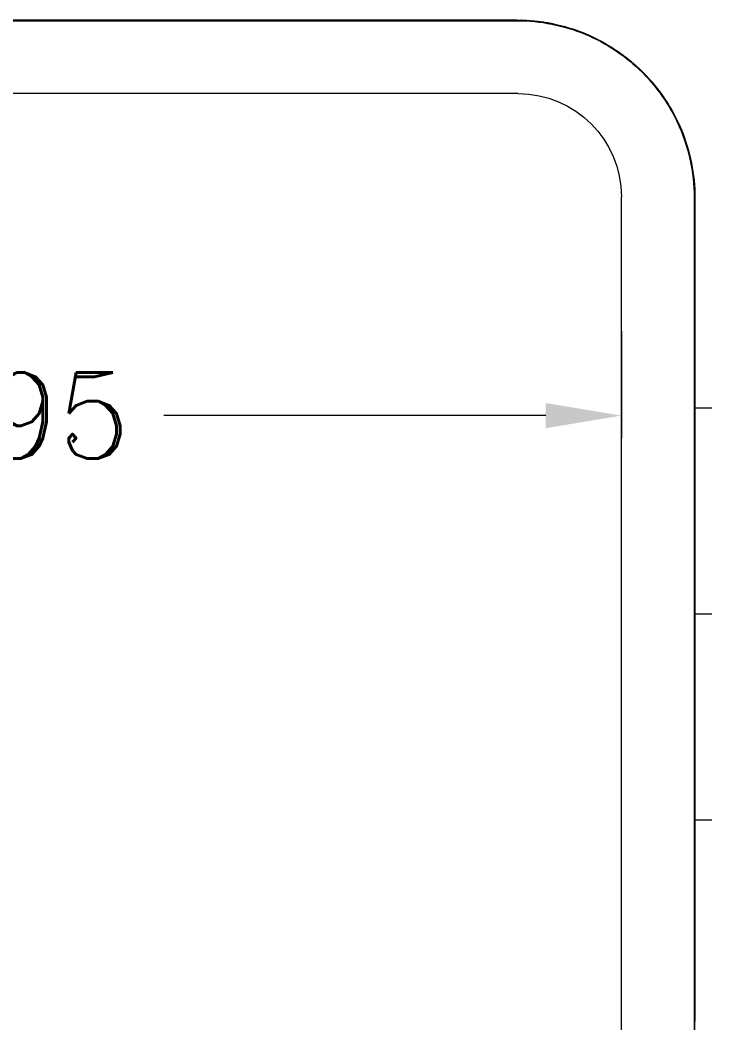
# Model space of a CAD drawing. Header units: millimetres. Extents: x -1138 to -733, y -1269 to -837.
# Drawn here: x -1051.67 to -1031.54, y -1122.86 to -1093.69 of the extents above; entities that cross this region are included whole.
import ezdxf

# ---------------------------------------------------------------- set-up
doc = ezdxf.new("R2010")
doc.units = ezdxf.units.MM
doc.layers.get('0').update_dxf_attribs({"linetype": 'CONTINUOUS'})
doc.layers.get('Defpoints').update_dxf_attribs({"linetype": 'CONTINUOUS'})
doc.layers.add('71', color=7, linetype='CONTINUOUS', true_color=0xffffff)
doc.styles.add('ROMANC', font='romanc.shx', dxfattribs={"bigfont": 'gbcbig.shx'})
doc.dimstyles.new('YanXiu', dxfattribs={"dimtxt": 2.5, "dimasz": 2.2, "dimexe": 0.66, "dimexo": 0.66, "dimgap": 0.66, "dimtad": 0, "dimdsep": 46, "dimtxsty": 'ROMANC', "dimcen": 0, "dimclrd": 256, "dimclre": 131, "dimclrt": 42, "dimazin": 2, "dimtfac": 1, "dimtofl": 0, "dimtmove": 0, "dimatfit": 3, "dimfxl": 0, "dimlwd": 5, "dimlwe": 5, "dimarcsym": 0})

# ---------------------------------------------------------------- blocks, each defined once
blk = doc.blocks.new('*D17')
at = {"color": 131, "lineweight": 5}
for p, q in [((477.957, -793.256), (477.957, -796.377)), ((515.904, -793.256), (515.904, -796.377))]:
    blk.add_line(p, q, dxfattribs=at)
at = {"lineweight": 5}
for p, q in [((480.157, -795.717), (491.27, -795.717)), ((513.704, -795.717), (502.59, -795.717))]:
    blk.add_line(p, q, dxfattribs=at)
for points in [[(480.157, -795.35), (480.157, -796.083), (477.957, -795.717)], [(513.704, -795.35), (513.704, -796.083), (515.904, -795.717)]]:
    blk.add_solid(points)
at = {"layer": 'Defpoints', "color": 0}
for p in [(477.957, -792.596), (515.904, -792.596), (515.904, -795.717)]:
    blk.add_point(p, dxfattribs=at)
at = {"color": 42, "insert": (496.93, -795.717), "char_height": 2.5, "attachment_point": 5, "style": 'ROMANC'}
blk.add_mtext('37.95', dxfattribs=at)

msp = doc.modelspace()

# ---------------------------------------------------------------- linework, layer by layer
at = {"layer": '71', "color": 7, "linetype": 'Continuous', "lineweight": 0}
for p, q in [((-1069.091, -1093.689), (-1037.201, -1093.689)), ((-1037.201, -1093.694), (-1069.091, -1093.694)), ((-1069.091, -1093.694), (-1037.201, -1093.694)), ((-1069.091, -1093.699), (-1037.201, -1093.699)), ((-1069.091, -1093.704), (-1037.201, -1093.704)), ((-1069.091, -1093.709), (-1037.201, -1093.709)), ((-1045.293, -1093.709), (-1045.293, -1093.694)), ((-1037.36, -1093.709), (-1037.36, -1093.694)), ((-1033.56, -1095.217), (-1033.55, -1095.206)), ((-1037.173, -1095.829), (-1069.12, -1095.829)), ((-1034.173, -1157.776), (-1034.173, -1098.829)), ((-1032.052, -1098.858), (-1032.052, -1157.748)), ((-1032.047, -1098.858), (-1032.047, -1157.748)), ((-1032.042, -1098.858), (-1032.042, -1123.139)), ((-1032.037, -1098.858), (-1032.037, -1122.808)), ((-1032.033, -1098.858), (-1032.033, -1122.774)), ((-1032.037, -1104.969), (-1031.537, -1104.969)), ((-1032.052, -1105.369), (-1032.037, -1105.369)), ((-1032.037, -1110.96), (-1031.537, -1110.96)), ((-1032.052, -1111.879), (-1032.037, -1111.879)), ((-1032.037, -1116.951), (-1031.537, -1116.951)), ((-1032.052, -1118.39), (-1032.037, -1118.39))]:
    msp.add_line(p, q, dxfattribs=at)
at = {"layer": '71', "color": 7, "linetype": 'Continuous', "lineweight": 0, "extrusion": (0, 0, -1)}
msp.add_arc((1037.173, -1098.829), 3, 90, 180, dxfattribs=at)
at = {"layer": '71', "color": 7, "linetype": 'Continuous', "lineweight": 0}
for points, knots in [([(-1037.201, -1093.689), (-1036.525, -1093.689), (-1035.848, -1093.824), (-1034.598, -1094.342), (-1034.025, -1094.725), (-1033.068, -1095.681), (-1032.685, -1096.255), (-1032.167, -1097.505), (-1032.033, -1098.181), (-1032.033, -1098.858)], [0, 0, 0, 0, 0.25, 0.25, 0.5, 0.5, 0.75, 0.75, 1, 1, 1, 1]), ([(-1032.045, -1098.858), (-1032.046, -1098.474), (-1032.128, -1097.727), (-1032.498, -1096.643), (-1033.094, -1095.672), (-1033.9, -1094.839), (-1034.887, -1094.198), (-1036.017, -1093.793), (-1036.798, -1093.702), (-1037.201, -1093.701)], [0, 0, 0, 0, 0.140027, 0.280033, 0.420043, 0.560043, 0.706691, 0.853334, 1, 1, 1, 1]), ([(-1037.201, -1093.709), (-1036.527, -1093.709), (-1035.853, -1093.843), (-1034.608, -1094.358), (-1034.037, -1094.74), (-1033.084, -1095.693), (-1032.702, -1096.264), (-1032.186, -1097.51), (-1032.052, -1098.184), (-1032.052, -1098.858)], [0, 0, 0, 0, 0.25, 0.25, 0.5, 0.5, 0.75, 0.75, 1, 1, 1, 1])]:
    msp.add_open_spline(points, degree=3, knots=knots, dxfattribs=at)
for points in [[(-1037.198, -1093.694), (-1037.198, -1093.701), (-1037.198, -1093.709)], [(-1037.196, -1093.694), (-1037.196, -1093.701), (-1037.196, -1093.709)], [(-1037.193, -1093.694), (-1037.193, -1093.701), (-1037.193, -1093.709)], [(-1037.19, -1093.694), (-1037.19, -1093.701), (-1037.19, -1093.709)], [(-1037.187, -1093.694), (-1037.187, -1093.701), (-1037.187, -1093.709)], [(-1037.184, -1093.694), (-1037.184, -1093.701), (-1037.184, -1093.709)], [(-1037.181, -1093.694), (-1037.181, -1093.701), (-1037.181, -1093.709)], [(-1037.178, -1093.694), (-1037.178, -1093.701), (-1037.178, -1093.709)], [(-1037.175, -1093.694), (-1037.175, -1093.701), (-1037.175, -1093.709)], [(-1037.172, -1093.694), (-1037.172, -1093.701), (-1037.172, -1093.709)], [(-1037.169, -1093.694), (-1037.169, -1093.701), (-1037.169, -1093.709)], [(-1037.166, -1093.694), (-1037.166, -1093.701), (-1037.166, -1093.709)], [(-1037.163, -1093.694), (-1037.163, -1093.701), (-1037.163, -1093.709)], [(-1037.16, -1093.694), (-1037.16, -1093.701), (-1037.161, -1093.709)], [(-1037.158, -1093.694), (-1037.158, -1093.701), (-1037.158, -1093.709)], [(-1037.155, -1093.694), (-1037.155, -1093.701), (-1037.155, -1093.709)], [(-1037.152, -1093.694), (-1037.152, -1093.701), (-1037.152, -1093.709)], [(-1037.149, -1093.694), (-1037.149, -1093.701), (-1037.149, -1093.709)], [(-1037.146, -1093.694), (-1037.146, -1093.701), (-1037.146, -1093.709)], [(-1037.143, -1093.694), (-1037.143, -1093.701), (-1037.143, -1093.709)], [(-1037.14, -1093.694), (-1037.14, -1093.701), (-1037.14, -1093.709)], [(-1037.137, -1093.694), (-1037.137, -1093.701), (-1037.137, -1093.709)], [(-1037.134, -1093.694), (-1037.134, -1093.701), (-1037.134, -1093.709)], [(-1037.131, -1093.694), (-1037.131, -1093.702), (-1037.131, -1093.709)], [(-1037.128, -1093.694), (-1037.128, -1093.702), (-1037.128, -1093.709)], [(-1037.125, -1093.694), (-1037.125, -1093.702), (-1037.126, -1093.709)], [(-1037.122, -1093.694), (-1037.123, -1093.702), (-1037.123, -1093.709)], [(-1037.12, -1093.694), (-1037.12, -1093.702), (-1037.12, -1093.709)], [(-1037.117, -1093.694), (-1037.117, -1093.702), (-1037.117, -1093.709)], [(-1037.114, -1093.694), (-1037.114, -1093.702), (-1037.114, -1093.709)], [(-1037.111, -1093.694), (-1037.111, -1093.702), (-1037.111, -1093.709)], [(-1037.108, -1093.694), (-1037.108, -1093.702), (-1037.108, -1093.709)], [(-1037.105, -1093.694), (-1037.105, -1093.702), (-1037.105, -1093.709)], [(-1037.102, -1093.695), (-1037.102, -1093.702), (-1037.102, -1093.709)], [(-1037.099, -1093.695), (-1037.099, -1093.702), (-1037.099, -1093.71)], [(-1037.096, -1093.695), (-1037.096, -1093.702), (-1037.096, -1093.71)], [(-1037.093, -1093.695), (-1037.093, -1093.702), (-1037.094, -1093.71)], [(-1037.09, -1093.695), (-1037.09, -1093.702), (-1037.091, -1093.71)], [(-1037.087, -1093.695), (-1037.088, -1093.702), (-1037.088, -1093.71)], [(-1037.084, -1093.695), (-1037.085, -1093.702), (-1037.085, -1093.71)], [(-1037.082, -1093.695), (-1037.082, -1093.702), (-1037.082, -1093.71)], [(-1037.079, -1093.695), (-1037.079, -1093.703), (-1037.079, -1093.71)], [(-1037.076, -1093.695), (-1037.076, -1093.703), (-1037.076, -1093.71)], [(-1037.073, -1093.695), (-1037.073, -1093.703), (-1037.073, -1093.71)], [(-1037.07, -1093.695), (-1037.07, -1093.703), (-1037.07, -1093.71)], [(-1037.067, -1093.695), (-1037.067, -1093.703), (-1037.067, -1093.71)], [(-1037.064, -1093.695), (-1037.064, -1093.703), (-1037.064, -1093.71)], [(-1037.061, -1093.695), (-1037.061, -1093.703), (-1037.061, -1093.71)], [(-1037.058, -1093.696), (-1037.058, -1093.703), (-1037.059, -1093.711)], [(-1037.055, -1093.696), (-1037.055, -1093.703), (-1037.056, -1093.711)], [(-1037.052, -1093.696), (-1037.052, -1093.703), (-1037.053, -1093.711)], [(-1037.049, -1093.696), (-1037.05, -1093.703), (-1037.05, -1093.711)], [(-1037.046, -1093.696), (-1037.047, -1093.703), (-1037.047, -1093.711)], [(-1037.044, -1093.696), (-1037.044, -1093.703), (-1037.044, -1093.711)], [(-1037.041, -1093.696), (-1037.041, -1093.704), (-1037.041, -1093.711)], [(-1037.038, -1093.696), (-1037.038, -1093.704), (-1037.038, -1093.711)], [(-1037.035, -1093.696), (-1037.035, -1093.704), (-1037.035, -1093.711)], [(-1037.032, -1093.696), (-1037.032, -1093.704), (-1037.032, -1093.711)], [(-1037.029, -1093.696), (-1037.029, -1093.704), (-1037.029, -1093.711)], [(-1037.026, -1093.697), (-1037.026, -1093.704), (-1037.026, -1093.712)], [(-1037.023, -1093.697), (-1037.023, -1093.704), (-1037.024, -1093.712)], [(-1037.02, -1093.697), (-1037.02, -1093.704), (-1037.021, -1093.712)], [(-1037.017, -1093.697), (-1037.017, -1093.704), (-1037.018, -1093.712)], [(-1037.014, -1093.697), (-1037.015, -1093.704), (-1037.015, -1093.712)], [(-1037.011, -1093.697), (-1037.012, -1093.705), (-1037.012, -1093.712)], [(-1037.008, -1093.697), (-1037.009, -1093.705), (-1037.009, -1093.712)], [(-1037.006, -1093.697), (-1037.006, -1093.705), (-1037.006, -1093.712)], [(-1037.003, -1093.697), (-1037.003, -1093.705), (-1037.003, -1093.712)], [(-1037, -1093.698), (-1037, -1093.705), (-1037, -1093.712)], [(-1036.997, -1093.698), (-1036.997, -1093.705), (-1036.997, -1093.713)], [(-1036.994, -1093.698), (-1036.994, -1093.705), (-1036.994, -1093.713)], [(-1036.991, -1093.698), (-1036.991, -1093.705), (-1036.992, -1093.713)], [(-1036.988, -1093.698), (-1036.988, -1093.705), (-1036.989, -1093.713)], [(-1036.985, -1093.698), (-1036.985, -1093.706), (-1036.986, -1093.713)], [(-1036.982, -1093.698), (-1036.982, -1093.706), (-1036.983, -1093.713)], [(-1036.979, -1093.698), (-1036.98, -1093.706), (-1036.98, -1093.713)], [(-1036.976, -1093.699), (-1036.977, -1093.706), (-1036.977, -1093.713)], [(-1036.973, -1093.699), (-1036.974, -1093.706), (-1036.974, -1093.714)], [(-1036.97, -1093.699), (-1036.971, -1093.706), (-1036.971, -1093.714)], [(-1036.968, -1093.699), (-1036.968, -1093.706), (-1036.968, -1093.714)], [(-1036.965, -1093.699), (-1036.965, -1093.707), (-1036.965, -1093.714)], [(-1036.962, -1093.699), (-1036.962, -1093.707), (-1036.962, -1093.714)], [(-1036.959, -1093.699), (-1036.959, -1093.707), (-1036.959, -1093.714)], [(-1036.956, -1093.699), (-1036.956, -1093.707), (-1036.957, -1093.714)], [(-1036.953, -1093.7), (-1036.953, -1093.707), (-1036.954, -1093.715)], [(-1036.95, -1093.7), (-1036.95, -1093.707), (-1036.951, -1093.715)], [(-1036.947, -1093.7), (-1036.947, -1093.707), (-1036.948, -1093.715)], [(-1036.944, -1093.7), (-1036.945, -1093.708), (-1036.945, -1093.715)], [(-1036.941, -1093.7), (-1036.942, -1093.708), (-1036.942, -1093.715)], [(-1036.938, -1093.7), (-1036.939, -1093.708), (-1036.939, -1093.715)], [(-1036.935, -1093.7), (-1036.936, -1093.708), (-1036.936, -1093.715)], [(-1036.933, -1093.701), (-1036.933, -1093.708), (-1036.933, -1093.716)], [(-1036.93, -1093.701), (-1036.93, -1093.708), (-1036.93, -1093.716)], [(-1036.927, -1093.701), (-1036.927, -1093.708), (-1036.927, -1093.716)], [(-1036.924, -1093.701), (-1036.924, -1093.709), (-1036.925, -1093.716)], [(-1036.921, -1093.701), (-1036.921, -1093.709), (-1036.922, -1093.716)], [(-1036.918, -1093.701), (-1036.918, -1093.709), (-1036.919, -1093.716)], [(-1036.915, -1093.702), (-1036.915, -1093.709), (-1036.916, -1093.717)], [(-1036.912, -1093.702), (-1036.912, -1093.709), (-1036.913, -1093.717)], [(-1036.909, -1093.702), (-1036.91, -1093.709), (-1036.91, -1093.717)], [(-1036.906, -1093.702), (-1036.907, -1093.71), (-1036.907, -1093.717)], [(-1036.903, -1093.702), (-1036.904, -1093.71), (-1036.904, -1093.717)], [(-1036.9, -1093.702), (-1036.901, -1093.71), (-1036.901, -1093.717)], [(-1036.897, -1093.703), (-1036.898, -1093.71), (-1036.898, -1093.718)], [(-1036.895, -1093.703), (-1036.895, -1093.71), (-1036.895, -1093.718)], [(-1036.892, -1093.703), (-1036.892, -1093.71), (-1036.893, -1093.718)], [(-1036.889, -1093.703), (-1036.889, -1093.711), (-1036.89, -1093.718)], [(-1036.886, -1093.703), (-1036.886, -1093.711), (-1036.887, -1093.718)], [(-1036.883, -1093.703), (-1036.883, -1093.711), (-1036.884, -1093.718)], [(-1036.88, -1093.704), (-1036.88, -1093.711), (-1036.881, -1093.719)], [(-1036.877, -1093.704), (-1036.878, -1093.711), (-1036.878, -1093.719)], [(-1036.874, -1093.704), (-1036.875, -1093.711), (-1036.875, -1093.719)], [(-1036.34, -1093.766), (-1036.341, -1093.774), (-1036.343, -1093.781)], [(-1036.337, -1093.767), (-1036.338, -1093.774), (-1036.34, -1093.781)], [(-1036.334, -1093.767), (-1036.336, -1093.775), (-1036.337, -1093.782)], [(-1036.331, -1093.768), (-1036.333, -1093.775), (-1036.334, -1093.782)], [(-1036.329, -1093.768), (-1036.33, -1093.776), (-1036.331, -1093.783)], [(-1036.326, -1093.769), (-1036.327, -1093.776), (-1036.328, -1093.783)], [(-1036.323, -1093.769), (-1036.324, -1093.777), (-1036.325, -1093.784)], [(-1036.32, -1093.77), (-1036.321, -1093.777), (-1036.322, -1093.784)], [(-1036.317, -1093.77), (-1036.318, -1093.778), (-1036.32, -1093.785)], [(-1036.314, -1093.771), (-1036.315, -1093.778), (-1036.317, -1093.785)], [(-1036.311, -1093.771), (-1036.313, -1093.779), (-1036.314, -1093.786)], [(-1036.308, -1093.772), (-1036.31, -1093.779), (-1036.311, -1093.786)], [(-1036.306, -1093.772), (-1036.307, -1093.78), (-1036.308, -1093.787)], [(-1036.303, -1093.773), (-1036.304, -1093.78), (-1036.305, -1093.787)], [(-1036.3, -1093.773), (-1036.301, -1093.781), (-1036.302, -1093.788)], [(-1036.297, -1093.774), (-1036.298, -1093.781), (-1036.299, -1093.788)], [(-1036.294, -1093.774), (-1036.295, -1093.782), (-1036.297, -1093.789)], [(-1036.291, -1093.775), (-1036.292, -1093.782), (-1036.294, -1093.789)], [(-1036.288, -1093.775), (-1036.29, -1093.783), (-1036.291, -1093.79)], [(-1036.285, -1093.776), (-1036.287, -1093.783), (-1036.288, -1093.79)], [(-1036.282, -1093.776), (-1036.284, -1093.784), (-1036.285, -1093.791)], [(-1036.28, -1093.777), (-1036.281, -1093.784), (-1036.282, -1093.792)], [(-1036.277, -1093.777), (-1036.278, -1093.785), (-1036.279, -1093.792)], [(-1036.274, -1093.778), (-1036.275, -1093.785), (-1036.277, -1093.793)], [(-1036.271, -1093.778), (-1036.272, -1093.786), (-1036.274, -1093.793)], [(-1036.268, -1093.779), (-1036.269, -1093.786), (-1036.271, -1093.794)], [(-1036.265, -1093.779), (-1036.267, -1093.787), (-1036.268, -1093.794)], [(-1036.262, -1093.78), (-1036.264, -1093.787), (-1036.265, -1093.795)], [(-1036.259, -1093.78), (-1036.261, -1093.788), (-1036.262, -1093.795)], [(-1036.257, -1093.781), (-1036.258, -1093.788), (-1036.259, -1093.796)], [(-1036.254, -1093.782), (-1036.255, -1093.789), (-1036.256, -1093.796)], [(-1036.251, -1093.782), (-1036.252, -1093.789), (-1036.254, -1093.797)], [(-1036.248, -1093.783), (-1036.249, -1093.79), (-1036.251, -1093.797)], [(-1036.245, -1093.783), (-1036.247, -1093.791), (-1036.248, -1093.798)], [(-1036.242, -1093.784), (-1036.244, -1093.791), (-1036.245, -1093.798)], [(-1036.239, -1093.784), (-1036.241, -1093.792), (-1036.242, -1093.799)], [(-1036.237, -1093.785), (-1036.238, -1093.792), (-1036.239, -1093.799)], [(-1036.234, -1093.785), (-1036.235, -1093.793), (-1036.236, -1093.8)], [(-1036.231, -1093.786), (-1036.232, -1093.793), (-1036.234, -1093.801)], [(-1036.228, -1093.786), (-1036.229, -1093.794), (-1036.231, -1093.801)], [(-1036.225, -1093.787), (-1036.226, -1093.794), (-1036.228, -1093.802)], [(-1036.222, -1093.788), (-1036.224, -1093.795), (-1036.225, -1093.802)], [(-1036.219, -1093.788), (-1036.221, -1093.795), (-1036.222, -1093.803)], [(-1036.216, -1093.789), (-1036.218, -1093.796), (-1036.219, -1093.803)], [(-1036.214, -1093.789), (-1036.215, -1093.797), (-1036.216, -1093.804)], [(-1036.211, -1093.79), (-1036.212, -1093.797), (-1036.214, -1093.804)], [(-1036.208, -1093.79), (-1036.209, -1093.798), (-1036.211, -1093.805)], [(-1036.205, -1093.791), (-1036.206, -1093.798), (-1036.208, -1093.806)], [(-1036.202, -1093.791), (-1036.204, -1093.799), (-1036.205, -1093.806)], [(-1036.199, -1093.792), (-1036.201, -1093.799), (-1036.202, -1093.807)], [(-1036.196, -1093.793), (-1036.198, -1093.8), (-1036.199, -1093.807)], [(-1036.193, -1093.793), (-1036.195, -1093.801), (-1036.196, -1093.808)], [(-1036.191, -1093.794), (-1036.192, -1093.801), (-1036.194, -1093.808)], [(-1036.188, -1093.794), (-1036.189, -1093.802), (-1036.191, -1093.809)], [(-1036.185, -1093.795), (-1036.186, -1093.802), (-1036.188, -1093.81)], [(-1036.182, -1093.795), (-1036.183, -1093.803), (-1036.185, -1093.81)], [(-1036.179, -1093.796), (-1036.181, -1093.803), (-1036.182, -1093.811)], [(-1036.176, -1093.797), (-1036.178, -1093.804), (-1036.179, -1093.811)], [(-1036.173, -1093.797), (-1036.175, -1093.805), (-1036.176, -1093.812)], [(-1036.171, -1093.798), (-1036.172, -1093.805), (-1036.174, -1093.812)], [(-1036.168, -1093.798), (-1036.169, -1093.806), (-1036.171, -1093.813)], [(-1036.165, -1093.799), (-1036.166, -1093.806), (-1036.168, -1093.814)], [(-1036.162, -1093.8), (-1036.163, -1093.807), (-1036.165, -1093.814)], [(-1036.159, -1093.8), (-1036.161, -1093.807), (-1036.162, -1093.815)], [(-1036.156, -1093.801), (-1036.158, -1093.808), (-1036.159, -1093.815)], [(-1036.153, -1093.801), (-1036.155, -1093.809), (-1036.156, -1093.816)], [(-1036.15, -1093.802), (-1036.152, -1093.809), (-1036.154, -1093.817)], [(-1036.148, -1093.803), (-1036.149, -1093.81), (-1036.151, -1093.817)], [(-1036.145, -1093.803), (-1036.146, -1093.81), (-1036.148, -1093.818)], [(-1036.142, -1093.804), (-1036.143, -1093.811), (-1036.145, -1093.818)], [(-1036.139, -1093.804), (-1036.141, -1093.812), (-1036.142, -1093.819)], [(-1036.136, -1093.805), (-1036.138, -1093.812), (-1036.139, -1093.82)], [(-1036.133, -1093.806), (-1036.135, -1093.813), (-1036.136, -1093.82)], [(-1036.13, -1093.806), (-1036.132, -1093.813), (-1036.134, -1093.821)], [(-1036.128, -1093.807), (-1036.129, -1093.814), (-1036.131, -1093.821)], [(-1036.125, -1093.807), (-1036.126, -1093.815), (-1036.128, -1093.822)], [(-1036.122, -1093.808), (-1036.123, -1093.815), (-1036.125, -1093.823)], [(-1036.119, -1093.809), (-1036.121, -1093.816), (-1036.122, -1093.823)], [(-1035.6, -1093.948), (-1035.602, -1093.955), (-1035.605, -1093.962)], [(-1035.597, -1093.949), (-1035.599, -1093.956), (-1035.602, -1093.963)], [(-1035.594, -1093.95), (-1035.597, -1093.957), (-1035.599, -1093.964)], [(-1035.592, -1093.951), (-1035.594, -1093.958), (-1035.596, -1093.965)], [(-1035.589, -1093.952), (-1035.591, -1093.959), (-1035.593, -1093.966)], [(-1035.586, -1093.953), (-1035.588, -1093.96), (-1035.591, -1093.967)], [(-1035.583, -1093.954), (-1035.586, -1093.961), (-1035.588, -1093.968)], [(-1035.58, -1093.955), (-1035.583, -1093.962), (-1035.585, -1093.969)], [(-1035.578, -1093.956), (-1035.58, -1093.963), (-1035.582, -1093.97)], [(-1035.575, -1093.956), (-1035.577, -1093.964), (-1035.58, -1093.971)], [(-1035.572, -1093.957), (-1035.574, -1093.964), (-1035.577, -1093.972)], [(-1035.569, -1093.958), (-1035.572, -1093.965), (-1035.574, -1093.972)], [(-1035.567, -1093.959), (-1035.569, -1093.966), (-1035.571, -1093.973)], [(-1035.564, -1093.96), (-1035.566, -1093.967), (-1035.569, -1093.974)], [(-1035.561, -1093.961), (-1035.563, -1093.968), (-1035.566, -1093.975)], [(-1035.558, -1093.962), (-1035.561, -1093.969), (-1035.563, -1093.976)], [(-1035.555, -1093.963), (-1035.558, -1093.97), (-1035.56, -1093.977)], [(-1035.553, -1093.964), (-1035.555, -1093.971), (-1035.558, -1093.978)], [(-1035.55, -1093.965), (-1035.552, -1093.972), (-1035.555, -1093.979)], [(-1035.547, -1093.966), (-1035.55, -1093.973), (-1035.552, -1093.98)], [(-1035.544, -1093.967), (-1035.547, -1093.974), (-1035.549, -1093.981)], [(-1035.542, -1093.968), (-1035.544, -1093.975), (-1035.546, -1093.982)], [(-1035.539, -1093.969), (-1035.541, -1093.976), (-1035.544, -1093.983)], [(-1035.536, -1093.969), (-1035.539, -1093.977), (-1035.541, -1093.984)], [(-1035.533, -1093.97), (-1035.536, -1093.977), (-1035.538, -1093.985)], [(-1035.531, -1093.971), (-1035.533, -1093.978), (-1035.535, -1093.986)], [(-1035.528, -1093.972), (-1035.53, -1093.979), (-1035.533, -1093.986)], [(-1035.525, -1093.973), (-1035.527, -1093.98), (-1035.53, -1093.987)], [(-1035.522, -1093.974), (-1035.525, -1093.981), (-1035.527, -1093.988)], [(-1035.52, -1093.975), (-1035.522, -1093.982), (-1035.524, -1093.989)], [(-1035.517, -1093.976), (-1035.519, -1093.983), (-1035.522, -1093.99)], [(-1035.514, -1093.977), (-1035.516, -1093.984), (-1035.519, -1093.991)], [(-1035.511, -1093.978), (-1035.514, -1093.985), (-1035.516, -1093.992)], [(-1035.508, -1093.979), (-1035.511, -1093.986), (-1035.513, -1093.993)], [(-1035.506, -1093.98), (-1035.508, -1093.987), (-1035.511, -1093.994)], [(-1035.503, -1093.981), (-1035.505, -1093.988), (-1035.508, -1093.995)], [(-1035.5, -1093.982), (-1035.503, -1093.989), (-1035.505, -1093.996)], [(-1035.497, -1093.983), (-1035.5, -1093.99), (-1035.502, -1093.997)], [(-1035.495, -1093.984), (-1035.497, -1093.991), (-1035.5, -1093.998)], [(-1035.492, -1093.985), (-1035.494, -1093.992), (-1035.497, -1093.999)], [(-1035.489, -1093.986), (-1035.492, -1093.993), (-1035.494, -1094)], [(-1035.486, -1093.987), (-1035.489, -1093.994), (-1035.491, -1094.001)], [(-1035.484, -1093.988), (-1035.486, -1093.995), (-1035.489, -1094.002)], [(-1035.481, -1093.989), (-1035.483, -1093.996), (-1035.486, -1094.003)], [(-1035.478, -1093.99), (-1035.481, -1093.997), (-1035.483, -1094.004)], [(-1035.475, -1093.991), (-1035.478, -1093.998), (-1035.48, -1094.005)], [(-1035.473, -1093.992), (-1035.475, -1093.999), (-1035.478, -1094.006)], [(-1035.47, -1093.993), (-1035.472, -1094), (-1035.475, -1094.007)], [(-1035.467, -1093.993), (-1035.47, -1094.001), (-1035.472, -1094.008)], [(-1035.464, -1093.994), (-1035.467, -1094.002), (-1035.469, -1094.009)], [(-1035.462, -1093.995), (-1035.464, -1094.002), (-1035.467, -1094.01)], [(-1035.459, -1093.996), (-1035.461, -1094.003), (-1035.464, -1094.011)], [(-1035.456, -1093.997), (-1035.459, -1094.004), (-1035.461, -1094.012)], [(-1035.453, -1093.998), (-1035.456, -1094.005), (-1035.458, -1094.012)], [(-1035.451, -1093.999), (-1035.453, -1094.006), (-1035.456, -1094.013)], [(-1035.448, -1094), (-1035.45, -1094.007), (-1035.453, -1094.014)], [(-1035.445, -1094.001), (-1035.448, -1094.008), (-1035.45, -1094.015)], [(-1035.442, -1094.002), (-1035.445, -1094.009), (-1035.447, -1094.016)], [(-1035.44, -1094.003), (-1035.442, -1094.01), (-1035.445, -1094.017)], [(-1035.437, -1094.004), (-1035.439, -1094.011), (-1035.442, -1094.018)], [(-1035.434, -1094.005), (-1035.437, -1094.012), (-1035.439, -1094.019)], [(-1035.431, -1094.006), (-1035.434, -1094.013), (-1035.436, -1094.02)], [(-1035.429, -1094.007), (-1035.431, -1094.014), (-1035.434, -1094.021)], [(-1035.426, -1094.008), (-1035.428, -1094.015), (-1035.431, -1094.022)], [(-1035.423, -1094.009), (-1035.426, -1094.016), (-1035.428, -1094.023)], [(-1035.42, -1094.01), (-1035.423, -1094.017), (-1035.426, -1094.024)], [(-1035.418, -1094.011), (-1035.42, -1094.018), (-1035.423, -1094.025)], [(-1035.415, -1094.012), (-1035.417, -1094.019), (-1035.42, -1094.026)], [(-1035.412, -1094.013), (-1035.415, -1094.02), (-1035.417, -1094.027)], [(-1035.409, -1094.014), (-1035.412, -1094.021), (-1035.415, -1094.028)], [(-1035.407, -1094.015), (-1035.409, -1094.022), (-1035.412, -1094.029)], [(-1035.404, -1094.016), (-1035.407, -1094.023), (-1035.409, -1094.03)], [(-1035.401, -1094.017), (-1035.404, -1094.024), (-1035.406, -1094.031)], [(-1035.398, -1094.018), (-1035.401, -1094.025), (-1035.404, -1094.033)], [(-1034.775, -1094.299), (-1034.779, -1094.306), (-1034.782, -1094.312)], [(-1034.773, -1094.3), (-1034.776, -1094.307), (-1034.78, -1094.314)], [(-1034.77, -1094.302), (-1034.774, -1094.308), (-1034.777, -1094.315)], [(-1034.767, -1094.303), (-1034.771, -1094.31), (-1034.775, -1094.316)], [(-1034.765, -1094.305), (-1034.768, -1094.311), (-1034.772, -1094.318)], [(-1034.762, -1094.306), (-1034.766, -1094.313), (-1034.769, -1094.319)], [(-1034.76, -1094.307), (-1034.763, -1094.314), (-1034.767, -1094.321)], [(-1034.757, -1094.309), (-1034.761, -1094.315), (-1034.764, -1094.322)], [(-1034.755, -1094.31), (-1034.758, -1094.317), (-1034.762, -1094.323)], [(-1034.752, -1094.311), (-1034.756, -1094.318), (-1034.759, -1094.325)], [(-1034.749, -1094.313), (-1034.753, -1094.319), (-1034.757, -1094.326)], [(-1034.747, -1094.314), (-1034.75, -1094.321), (-1034.754, -1094.327)], [(-1034.744, -1094.316), (-1034.748, -1094.322), (-1034.751, -1094.329)], [(-1034.742, -1094.317), (-1034.745, -1094.324), (-1034.749, -1094.33)], [(-1034.739, -1094.318), (-1034.743, -1094.325), (-1034.746, -1094.332)], [(-1034.737, -1094.32), (-1034.74, -1094.326), (-1034.744, -1094.333)], [(-1034.734, -1094.321), (-1034.738, -1094.328), (-1034.741, -1094.334)], [(-1034.731, -1094.323), (-1034.735, -1094.329), (-1034.739, -1094.336)], [(-1034.729, -1094.324), (-1034.732, -1094.331), (-1034.736, -1094.337)], [(-1034.726, -1094.325), (-1034.73, -1094.332), (-1034.733, -1094.339)], [(-1034.724, -1094.327), (-1034.727, -1094.333), (-1034.731, -1094.34)], [(-1034.721, -1094.328), (-1034.725, -1094.335), (-1034.728, -1094.341)], [(-1034.719, -1094.33), (-1034.722, -1094.336), (-1034.726, -1094.343)], [(-1034.716, -1094.331), (-1034.72, -1094.338), (-1034.723, -1094.344)], [(-1034.713, -1094.332), (-1034.717, -1094.339), (-1034.721, -1094.346)], [(-1034.711, -1094.334), (-1034.715, -1094.34), (-1034.718, -1094.347)], [(-1034.708, -1094.335), (-1034.712, -1094.342), (-1034.716, -1094.348)], [(-1034.706, -1094.337), (-1034.709, -1094.343), (-1034.713, -1094.35)], [(-1034.703, -1094.338), (-1034.707, -1094.345), (-1034.711, -1094.351)], [(-1034.701, -1094.34), (-1034.704, -1094.346), (-1034.708, -1094.353)], [(-1034.698, -1094.341), (-1034.702, -1094.347), (-1034.705, -1094.354)], [(-1034.696, -1094.342), (-1034.699, -1094.349), (-1034.703, -1094.355)], [(-1034.693, -1094.344), (-1034.697, -1094.35), (-1034.7, -1094.357)], [(-1034.69, -1094.345), (-1034.694, -1094.352), (-1034.698, -1094.358)], [(-1034.688, -1094.347), (-1034.692, -1094.353), (-1034.695, -1094.36)], [(-1034.685, -1094.348), (-1034.689, -1094.355), (-1034.693, -1094.361)], [(-1034.683, -1094.349), (-1034.686, -1094.356), (-1034.69, -1094.363)], [(-1034.68, -1094.351), (-1034.684, -1094.357), (-1034.688, -1094.364)], [(-1034.678, -1094.352), (-1034.681, -1094.359), (-1034.685, -1094.365)], [(-1034.675, -1094.354), (-1034.679, -1094.36), (-1034.682, -1094.367)], [(-1034.673, -1094.355), (-1034.676, -1094.362), (-1034.68, -1094.368)], [(-1034.67, -1094.357), (-1034.674, -1094.363), (-1034.677, -1094.37)], [(-1034.668, -1094.358), (-1034.671, -1094.365), (-1034.675, -1094.371)], [(-1034.665, -1094.36), (-1034.669, -1094.366), (-1034.672, -1094.373)], [(-1034.662, -1094.361), (-1034.666, -1094.367), (-1034.67, -1094.374)], [(-1034.66, -1094.362), (-1034.664, -1094.369), (-1034.667, -1094.375)], [(-1034.657, -1094.364), (-1034.661, -1094.37), (-1034.665, -1094.377)], [(-1034.655, -1094.365), (-1034.659, -1094.372), (-1034.662, -1094.378)], [(-1034.652, -1094.367), (-1034.656, -1094.373), (-1034.66, -1094.38)], [(-1034.65, -1094.368), (-1034.653, -1094.375), (-1034.657, -1094.381)], [(-1034.647, -1094.37), (-1034.651, -1094.376), (-1034.655, -1094.383)], [(-1034.645, -1094.371), (-1034.648, -1094.378), (-1034.652, -1094.384)], [(-1034.642, -1094.372), (-1034.646, -1094.379), (-1034.65, -1094.385)], [(-1034.64, -1094.374), (-1034.643, -1094.38), (-1034.647, -1094.387)], [(-1034.637, -1094.375), (-1034.641, -1094.382), (-1034.644, -1094.388)], [(-1034.634, -1094.377), (-1034.638, -1094.383), (-1034.642, -1094.39)], [(-1034.632, -1094.378), (-1034.636, -1094.385), (-1034.639, -1094.391)], [(-1034.629, -1094.38), (-1034.633, -1094.386), (-1034.637, -1094.393)], [(-1034.627, -1094.381), (-1034.631, -1094.388), (-1034.634, -1094.394)], [(-1034.624, -1094.383), (-1034.628, -1094.389), (-1034.632, -1094.396)], [(-1034.622, -1094.384), (-1034.626, -1094.391), (-1034.629, -1094.397)], [(-1034.619, -1094.386), (-1034.623, -1094.392), (-1034.627, -1094.399)], [(-1034.617, -1094.387), (-1034.621, -1094.394), (-1034.624, -1094.4)], [(-1034.614, -1094.389), (-1034.618, -1094.395), (-1034.622, -1094.401)], [(-1034.047, -1094.769), (-1034.051, -1094.775), (-1034.056, -1094.781)], [(-1034.044, -1094.771), (-1034.049, -1094.777), (-1034.053, -1094.783)], [(-1034.042, -1094.773), (-1034.047, -1094.779), (-1034.051, -1094.785)], [(-1034.04, -1094.775), (-1034.044, -1094.781), (-1034.049, -1094.787)], [(-1034.037, -1094.776), (-1034.042, -1094.782), (-1034.047, -1094.788)], [(-1034.035, -1094.778), (-1034.04, -1094.784), (-1034.044, -1094.79)], [(-1034.033, -1094.78), (-1034.037, -1094.786), (-1034.042, -1094.792)], [(-1034.03, -1094.782), (-1034.035, -1094.788), (-1034.04, -1094.794)], [(-1034.028, -1094.784), (-1034.033, -1094.79), (-1034.037, -1094.795)], [(-1034.026, -1094.785), (-1034.03, -1094.791), (-1034.035, -1094.797)], [(-1034.024, -1094.787), (-1034.028, -1094.793), (-1034.033, -1094.799)], [(-1034.021, -1094.789), (-1034.026, -1094.795), (-1034.03, -1094.801)], [(-1034.019, -1094.791), (-1034.024, -1094.797), (-1034.028, -1094.803)], [(-1034.017, -1094.793), (-1034.021, -1094.799), (-1034.026, -1094.804)], [(-1034.014, -1094.794), (-1034.019, -1094.8), (-1034.024, -1094.806)], [(-1034.012, -1094.796), (-1034.017, -1094.802), (-1034.021, -1094.808)], [(-1034.01, -1094.798), (-1034.014, -1094.804), (-1034.019, -1094.81)], [(-1034.007, -1094.8), (-1034.012, -1094.806), (-1034.017, -1094.812)], [(-1034.005, -1094.802), (-1034.01, -1094.808), (-1034.014, -1094.813)], [(-1034.003, -1094.803), (-1034.007, -1094.809), (-1034.012, -1094.815)], [(-1034.001, -1094.805), (-1034.005, -1094.811), (-1034.01, -1094.817)], [(-1033.998, -1094.807), (-1034.003, -1094.813), (-1034.008, -1094.819)], [(-1033.996, -1094.809), (-1034.001, -1094.815), (-1034.005, -1094.821)], [(-1033.994, -1094.811), (-1033.998, -1094.817), (-1034.003, -1094.822)], [(-1033.991, -1094.813), (-1033.996, -1094.818), (-1034.001, -1094.824)], [(-1033.989, -1094.814), (-1033.994, -1094.82), (-1033.998, -1094.826)], [(-1033.987, -1094.816), (-1033.991, -1094.822), (-1033.996, -1094.828)], [(-1033.985, -1094.818), (-1033.989, -1094.824), (-1033.994, -1094.83)], [(-1033.982, -1094.82), (-1033.987, -1094.826), (-1033.992, -1094.832)], [(-1033.98, -1094.822), (-1033.985, -1094.827), (-1033.989, -1094.833)], [(-1033.978, -1094.823), (-1033.982, -1094.829), (-1033.987, -1094.835)], [(-1033.975, -1094.825), (-1033.98, -1094.831), (-1033.985, -1094.837)], [(-1033.973, -1094.827), (-1033.978, -1094.833), (-1033.982, -1094.839)], [(-1033.971, -1094.829), (-1033.975, -1094.835), (-1033.98, -1094.841)], [(-1033.969, -1094.831), (-1033.973, -1094.837), (-1033.978, -1094.842)], [(-1033.966, -1094.833), (-1033.971, -1094.838), (-1033.976, -1094.844)], [(-1033.964, -1094.834), (-1033.969, -1094.84), (-1033.973, -1094.846)], [(-1033.962, -1094.836), (-1033.966, -1094.842), (-1033.971, -1094.848)], [(-1033.959, -1094.838), (-1033.964, -1094.844), (-1033.969, -1094.85)], [(-1033.957, -1094.84), (-1033.962, -1094.846), (-1033.967, -1094.852)], [(-1033.955, -1094.842), (-1033.96, -1094.848), (-1033.964, -1094.853)], [(-1033.953, -1094.844), (-1033.957, -1094.849), (-1033.962, -1094.855)], [(-1033.95, -1094.845), (-1033.955, -1094.851), (-1033.96, -1094.857)], [(-1033.948, -1094.847), (-1033.953, -1094.853), (-1033.957, -1094.859)], [(-1033.946, -1094.849), (-1033.95, -1094.855), (-1033.955, -1094.861)], [(-1033.944, -1094.851), (-1033.948, -1094.857), (-1033.953, -1094.863)], [(-1033.941, -1094.853), (-1033.946, -1094.859), (-1033.951, -1094.864)], [(-1033.939, -1094.855), (-1033.944, -1094.86), (-1033.948, -1094.866)], [(-1033.937, -1094.856), (-1033.941, -1094.862), (-1033.946, -1094.868)], [(-1033.934, -1094.858), (-1033.939, -1094.864), (-1033.944, -1094.87)], [(-1033.932, -1094.86), (-1033.937, -1094.866), (-1033.942, -1094.872)], [(-1033.93, -1094.862), (-1033.935, -1094.868), (-1033.939, -1094.874)], [(-1033.928, -1094.864), (-1033.932, -1094.87), (-1033.937, -1094.875)], [(-1033.925, -1094.866), (-1033.93, -1094.872), (-1033.935, -1094.877)], [(-1033.923, -1094.868), (-1033.928, -1094.873), (-1033.933, -1094.879)], [(-1033.921, -1094.869), (-1033.926, -1094.875), (-1033.93, -1094.881)], [(-1033.919, -1094.871), (-1033.923, -1094.877), (-1033.928, -1094.883)], [(-1033.916, -1094.873), (-1033.921, -1094.879), (-1033.926, -1094.885)], [(-1033.914, -1094.875), (-1033.919, -1094.881), (-1033.924, -1094.887)], [(-1033.912, -1094.877), (-1033.917, -1094.883), (-1033.921, -1094.888)], [(-1033.91, -1094.879), (-1033.914, -1094.885), (-1033.919, -1094.89)], [(-1033.907, -1094.881), (-1033.912, -1094.886), (-1033.917, -1094.892)], [(-1033.905, -1094.882), (-1033.91, -1094.888), (-1033.915, -1094.894)], [(-1033.903, -1094.884), (-1033.908, -1094.89), (-1033.912, -1094.896)], [(-1033.901, -1094.886), (-1033.905, -1094.892), (-1033.91, -1094.898)], [(-1033.898, -1094.888), (-1033.903, -1094.894), (-1033.908, -1094.9)], [(-1033.399, -1095.363), (-1033.405, -1095.368), (-1033.41, -1095.373)], [(-1033.397, -1095.365), (-1033.403, -1095.37), (-1033.408, -1095.376)], [(-1033.395, -1095.368), (-1033.401, -1095.373), (-1033.406, -1095.378)], [(-1033.393, -1095.37), (-1033.399, -1095.375), (-1033.404, -1095.38)], [(-1033.391, -1095.372), (-1033.397, -1095.377), (-1033.402, -1095.382)], [(-1033.389, -1095.374), (-1033.395, -1095.379), (-1033.4, -1095.384)], [(-1033.387, -1095.376), (-1033.393, -1095.381), (-1033.398, -1095.386)], [(-1033.385, -1095.378), (-1033.391, -1095.383), (-1033.396, -1095.388)], [(-1033.383, -1095.38), (-1033.389, -1095.386), (-1033.394, -1095.391)], [(-1033.381, -1095.383), (-1033.387, -1095.388), (-1033.392, -1095.393)], [(-1033.379, -1095.385), (-1033.385, -1095.39), (-1033.39, -1095.395)], [(-1033.377, -1095.387), (-1033.383, -1095.392), (-1033.388, -1095.397)], [(-1033.375, -1095.389), (-1033.381, -1095.394), (-1033.386, -1095.399)], [(-1033.373, -1095.391), (-1033.379, -1095.396), (-1033.384, -1095.401)], [(-1033.371, -1095.393), (-1033.377, -1095.399), (-1033.383, -1095.404)], [(-1033.369, -1095.396), (-1033.375, -1095.401), (-1033.381, -1095.406)], [(-1033.368, -1095.398), (-1033.373, -1095.403), (-1033.379, -1095.408)], [(-1033.366, -1095.4), (-1033.371, -1095.405), (-1033.377, -1095.41)], [(-1033.364, -1095.402), (-1033.369, -1095.407), (-1033.375, -1095.412)], [(-1033.362, -1095.404), (-1033.367, -1095.409), (-1033.373, -1095.414)], [(-1033.36, -1095.407), (-1033.365, -1095.412), (-1033.371, -1095.417)], [(-1033.358, -1095.409), (-1033.363, -1095.414), (-1033.369, -1095.419)], [(-1033.356, -1095.411), (-1033.361, -1095.416), (-1033.367, -1095.421)], [(-1033.354, -1095.413), (-1033.359, -1095.418), (-1033.365, -1095.423)], [(-1033.352, -1095.415), (-1033.357, -1095.42), (-1033.363, -1095.425)], [(-1033.35, -1095.417), (-1033.356, -1095.422), (-1033.361, -1095.427)], [(-1033.348, -1095.42), (-1033.354, -1095.425), (-1033.359, -1095.43)], [(-1033.346, -1095.422), (-1033.352, -1095.427), (-1033.357, -1095.432)], [(-1033.344, -1095.424), (-1033.35, -1095.429), (-1033.355, -1095.434)], [(-1033.342, -1095.426), (-1033.348, -1095.431), (-1033.353, -1095.436)], [(-1033.34, -1095.428), (-1033.346, -1095.433), (-1033.351, -1095.438)], [(-1033.338, -1095.431), (-1033.344, -1095.435), (-1033.349, -1095.44)], [(-1033.336, -1095.433), (-1033.342, -1095.438), (-1033.348, -1095.443)], [(-1033.334, -1095.435), (-1033.34, -1095.44), (-1033.346, -1095.445)], [(-1033.332, -1095.437), (-1033.338, -1095.442), (-1033.344, -1095.447)], [(-1033.331, -1095.439), (-1033.336, -1095.444), (-1033.342, -1095.449)], [(-1033.329, -1095.441), (-1033.334, -1095.446), (-1033.34, -1095.451)], [(-1033.327, -1095.444), (-1033.332, -1095.449), (-1033.338, -1095.454)], [(-1033.325, -1095.446), (-1033.33, -1095.451), (-1033.336, -1095.456)], [(-1033.323, -1095.448), (-1033.328, -1095.453), (-1033.334, -1095.458)], [(-1033.321, -1095.45), (-1033.327, -1095.455), (-1033.332, -1095.46)], [(-1033.319, -1095.452), (-1033.325, -1095.457), (-1033.33, -1095.462)], [(-1033.317, -1095.455), (-1033.323, -1095.46), (-1033.328, -1095.465)], [(-1033.315, -1095.457), (-1033.321, -1095.462), (-1033.326, -1095.467)], [(-1033.313, -1095.459), (-1033.319, -1095.464), (-1033.324, -1095.469)], [(-1033.311, -1095.461), (-1033.317, -1095.466), (-1033.323, -1095.471)], [(-1033.309, -1095.463), (-1033.315, -1095.468), (-1033.321, -1095.473)], [(-1033.307, -1095.466), (-1033.313, -1095.471), (-1033.319, -1095.475)], [(-1033.306, -1095.468), (-1033.311, -1095.473), (-1033.317, -1095.478)], [(-1033.304, -1095.47), (-1033.309, -1095.475), (-1033.315, -1095.48)], [(-1033.302, -1095.472), (-1033.307, -1095.477), (-1033.313, -1095.482)], [(-1033.3, -1095.474), (-1033.305, -1095.479), (-1033.311, -1095.484)], [(-1033.298, -1095.477), (-1033.304, -1095.482), (-1033.309, -1095.486)], [(-1033.296, -1095.479), (-1033.302, -1095.484), (-1033.307, -1095.489)], [(-1033.294, -1095.481), (-1033.3, -1095.486), (-1033.305, -1095.491)], [(-1033.292, -1095.483), (-1033.298, -1095.488), (-1033.303, -1095.493)], [(-1033.29, -1095.486), (-1033.296, -1095.49), (-1033.302, -1095.495)], [(-1033.288, -1095.488), (-1033.294, -1095.493), (-1033.3, -1095.498)], [(-1033.286, -1095.49), (-1033.292, -1095.495), (-1033.298, -1095.5)], [(-1033.285, -1095.492), (-1033.29, -1095.497), (-1033.296, -1095.502)], [(-1033.283, -1095.494), (-1033.288, -1095.499), (-1033.294, -1095.504)], [(-1032.871, -1096.044), (-1032.878, -1096.048), (-1032.884, -1096.052)], [(-1032.87, -1096.046), (-1032.876, -1096.05), (-1032.882, -1096.055)], [(-1032.868, -1096.049), (-1032.874, -1096.053), (-1032.881, -1096.057)], [(-1032.867, -1096.051), (-1032.873, -1096.055), (-1032.879, -1096.059)], [(-1032.865, -1096.054), (-1032.871, -1096.058), (-1032.878, -1096.062)], [(-1032.863, -1096.056), (-1032.87, -1096.06), (-1032.876, -1096.064)], [(-1032.862, -1096.059), (-1032.868, -1096.063), (-1032.874, -1096.067)], [(-1032.86, -1096.061), (-1032.866, -1096.065), (-1032.873, -1096.069)], [(-1032.859, -1096.064), (-1032.865, -1096.068), (-1032.871, -1096.072)], [(-1032.857, -1096.066), (-1032.863, -1096.07), (-1032.87, -1096.074)], [(-1032.855, -1096.069), (-1032.862, -1096.073), (-1032.868, -1096.077)], [(-1032.854, -1096.071), (-1032.86, -1096.075), (-1032.866, -1096.079)], [(-1032.852, -1096.073), (-1032.859, -1096.077), (-1032.865, -1096.082)], [(-1032.851, -1096.076), (-1032.857, -1096.08), (-1032.863, -1096.084)], [(-1032.849, -1096.078), (-1032.855, -1096.082), (-1032.862, -1096.086)], [(-1032.848, -1096.081), (-1032.854, -1096.085), (-1032.86, -1096.089)], [(-1032.846, -1096.083), (-1032.852, -1096.087), (-1032.859, -1096.091)], [(-1032.844, -1096.086), (-1032.851, -1096.09), (-1032.857, -1096.094)], [(-1032.843, -1096.088), (-1032.849, -1096.092), (-1032.856, -1096.096)], [(-1032.841, -1096.091), (-1032.848, -1096.095), (-1032.854, -1096.099)], [(-1032.84, -1096.093), (-1032.846, -1096.097), (-1032.852, -1096.101)], [(-1032.838, -1096.096), (-1032.845, -1096.1), (-1032.851, -1096.104)], [(-1032.837, -1096.098), (-1032.843, -1096.102), (-1032.849, -1096.106)], [(-1032.835, -1096.101), (-1032.841, -1096.105), (-1032.848, -1096.109)], [(-1032.833, -1096.103), (-1032.84, -1096.107), (-1032.846, -1096.111)], [(-1032.832, -1096.106), (-1032.838, -1096.11), (-1032.845, -1096.113)], [(-1032.83, -1096.108), (-1032.837, -1096.112), (-1032.843, -1096.116)], [(-1032.829, -1096.11), (-1032.835, -1096.114), (-1032.841, -1096.118)], [(-1032.827, -1096.113), (-1032.834, -1096.117), (-1032.84, -1096.121)], [(-1032.826, -1096.115), (-1032.832, -1096.119), (-1032.838, -1096.123)], [(-1032.824, -1096.118), (-1032.831, -1096.122), (-1032.837, -1096.126)], [(-1032.823, -1096.12), (-1032.829, -1096.124), (-1032.835, -1096.128)], [(-1032.821, -1096.123), (-1032.827, -1096.127), (-1032.834, -1096.131)], [(-1032.82, -1096.125), (-1032.826, -1096.129), (-1032.832, -1096.133)], [(-1032.818, -1096.128), (-1032.824, -1096.132), (-1032.831, -1096.136)], [(-1032.816, -1096.13), (-1032.823, -1096.134), (-1032.829, -1096.138)], [(-1032.815, -1096.133), (-1032.821, -1096.137), (-1032.828, -1096.141)], [(-1032.813, -1096.135), (-1032.82, -1096.139), (-1032.826, -1096.143)], [(-1032.812, -1096.138), (-1032.818, -1096.142), (-1032.825, -1096.146)], [(-1032.81, -1096.14), (-1032.817, -1096.144), (-1032.823, -1096.148)], [(-1032.809, -1096.143), (-1032.815, -1096.147), (-1032.821, -1096.151)], [(-1032.807, -1096.145), (-1032.814, -1096.149), (-1032.82, -1096.153)], [(-1032.806, -1096.148), (-1032.812, -1096.152), (-1032.818, -1096.156)], [(-1032.804, -1096.15), (-1032.81, -1096.154), (-1032.817, -1096.158)], [(-1032.803, -1096.153), (-1032.809, -1096.157), (-1032.815, -1096.16)], [(-1032.801, -1096.155), (-1032.807, -1096.159), (-1032.814, -1096.163)], [(-1032.8, -1096.158), (-1032.806, -1096.162), (-1032.812, -1096.165)], [(-1032.798, -1096.16), (-1032.804, -1096.164), (-1032.811, -1096.168)], [(-1032.796, -1096.163), (-1032.803, -1096.167), (-1032.809, -1096.17)], [(-1032.795, -1096.165), (-1032.801, -1096.169), (-1032.808, -1096.173)], [(-1032.793, -1096.168), (-1032.8, -1096.172), (-1032.806, -1096.175)], [(-1032.792, -1096.17), (-1032.798, -1096.174), (-1032.805, -1096.178)], [(-1032.79, -1096.173), (-1032.797, -1096.176), (-1032.803, -1096.18)], [(-1032.789, -1096.175), (-1032.795, -1096.179), (-1032.802, -1096.183)], [(-1032.787, -1096.178), (-1032.794, -1096.181), (-1032.8, -1096.185)], [(-1032.786, -1096.18), (-1032.792, -1096.184), (-1032.799, -1096.188)], [(-1032.784, -1096.183), (-1032.791, -1096.186), (-1032.797, -1096.19)], [(-1032.783, -1096.185), (-1032.789, -1096.189), (-1032.796, -1096.193)], [(-1032.781, -1096.188), (-1032.788, -1096.191), (-1032.794, -1096.195)], [(-1032.78, -1096.19), (-1032.786, -1096.194), (-1032.793, -1096.198)], [(-1032.778, -1096.193), (-1032.785, -1096.196), (-1032.791, -1096.2)], [(-1032.777, -1096.195), (-1032.783, -1096.199), (-1032.79, -1096.203)], [(-1032.775, -1096.198), (-1032.782, -1096.201), (-1032.788, -1096.205)], [(-1032.774, -1096.2), (-1032.78, -1096.204), (-1032.787, -1096.208)], [(-1032.772, -1096.203), (-1032.779, -1096.206), (-1032.785, -1096.21)], [(-1032.771, -1096.205), (-1032.777, -1096.209), (-1032.784, -1096.213)], [(-1032.769, -1096.208), (-1032.776, -1096.211), (-1032.782, -1096.215)], [(-1032.457, -1096.819), (-1032.464, -1096.822), (-1032.47, -1096.825)], [(-1032.456, -1096.821), (-1032.462, -1096.824), (-1032.469, -1096.827)], [(-1032.454, -1096.824), (-1032.461, -1096.827), (-1032.468, -1096.83)], [(-1032.453, -1096.827), (-1032.46, -1096.83), (-1032.467, -1096.833)], [(-1032.452, -1096.83), (-1032.459, -1096.832), (-1032.466, -1096.835)], [(-1032.451, -1096.832), (-1032.458, -1096.835), (-1032.465, -1096.838)], [(-1032.45, -1096.835), (-1032.457, -1096.838), (-1032.464, -1096.841)], [(-1032.449, -1096.838), (-1032.456, -1096.841), (-1032.462, -1096.843)], [(-1032.447, -1096.84), (-1032.454, -1096.843), (-1032.461, -1096.846)], [(-1032.446, -1096.843), (-1032.453, -1096.846), (-1032.46, -1096.849)], [(-1032.445, -1096.846), (-1032.452, -1096.849), (-1032.459, -1096.851)], [(-1032.444, -1096.848), (-1032.451, -1096.851), (-1032.458, -1096.854)], [(-1032.443, -1096.851), (-1032.45, -1096.854), (-1032.457, -1096.857)], [(-1032.442, -1096.854), (-1032.449, -1096.857), (-1032.456, -1096.86)], [(-1032.441, -1096.856), (-1032.448, -1096.859), (-1032.454, -1096.862)], [(-1032.44, -1096.859), (-1032.446, -1096.862), (-1032.453, -1096.865)], [(-1032.438, -1096.862), (-1032.445, -1096.865), (-1032.452, -1096.868)], [(-1032.437, -1096.865), (-1032.444, -1096.867), (-1032.451, -1096.87)], [(-1032.436, -1096.867), (-1032.443, -1096.87), (-1032.45, -1096.873)], [(-1032.435, -1096.87), (-1032.442, -1096.873), (-1032.449, -1096.876)], [(-1032.434, -1096.873), (-1032.441, -1096.875), (-1032.448, -1096.878)], [(-1032.433, -1096.875), (-1032.44, -1096.878), (-1032.447, -1096.881)], [(-1032.432, -1096.878), (-1032.439, -1096.881), (-1032.445, -1096.884)], [(-1032.431, -1096.881), (-1032.437, -1096.884), (-1032.444, -1096.886)], [(-1032.429, -1096.883), (-1032.436, -1096.886), (-1032.443, -1096.889)], [(-1032.428, -1096.886), (-1032.435, -1096.889), (-1032.442, -1096.892)], [(-1032.427, -1096.889), (-1032.434, -1096.892), (-1032.441, -1096.895)], [(-1032.426, -1096.892), (-1032.433, -1096.894), (-1032.44, -1096.897)], [(-1032.425, -1096.894), (-1032.432, -1096.897), (-1032.439, -1096.9)], [(-1032.424, -1096.897), (-1032.431, -1096.9), (-1032.438, -1096.903)], [(-1032.423, -1096.9), (-1032.43, -1096.902), (-1032.437, -1096.905)], [(-1032.422, -1096.902), (-1032.429, -1096.905), (-1032.435, -1096.908)], [(-1032.421, -1096.905), (-1032.427, -1096.908), (-1032.434, -1096.911)], [(-1032.419, -1096.908), (-1032.426, -1096.911), (-1032.433, -1096.913)], [(-1032.418, -1096.91), (-1032.425, -1096.913), (-1032.432, -1096.916)], [(-1032.417, -1096.913), (-1032.424, -1096.916), (-1032.431, -1096.919)], [(-1032.416, -1096.916), (-1032.423, -1096.919), (-1032.43, -1096.921)], [(-1032.415, -1096.919), (-1032.422, -1096.921), (-1032.429, -1096.924)], [(-1032.414, -1096.921), (-1032.421, -1096.924), (-1032.428, -1096.927)], [(-1032.413, -1096.924), (-1032.42, -1096.927), (-1032.427, -1096.93)], [(-1032.412, -1096.927), (-1032.419, -1096.93), (-1032.426, -1096.932)], [(-1032.411, -1096.929), (-1032.418, -1096.932), (-1032.425, -1096.935)], [(-1032.41, -1096.932), (-1032.417, -1096.935), (-1032.423, -1096.938)], [(-1032.408, -1096.935), (-1032.415, -1096.938), (-1032.422, -1096.94)], [(-1032.407, -1096.938), (-1032.414, -1096.94), (-1032.421, -1096.943)], [(-1032.406, -1096.94), (-1032.413, -1096.943), (-1032.42, -1096.946)], [(-1032.405, -1096.943), (-1032.412, -1096.946), (-1032.419, -1096.949)], [(-1032.404, -1096.946), (-1032.411, -1096.948), (-1032.418, -1096.951)], [(-1032.403, -1096.948), (-1032.41, -1096.951), (-1032.417, -1096.954)], [(-1032.402, -1096.951), (-1032.409, -1096.954), (-1032.416, -1096.957)], [(-1032.401, -1096.954), (-1032.408, -1096.957), (-1032.415, -1096.959)], [(-1032.4, -1096.957), (-1032.407, -1096.959), (-1032.414, -1096.962)], [(-1032.399, -1096.959), (-1032.406, -1096.962), (-1032.413, -1096.965)], [(-1032.398, -1096.962), (-1032.405, -1096.965), (-1032.412, -1096.967)], [(-1032.397, -1096.965), (-1032.404, -1096.967), (-1032.411, -1096.97)], [(-1032.396, -1096.967), (-1032.402, -1096.97), (-1032.409, -1096.973)], [(-1032.394, -1096.97), (-1032.401, -1096.973), (-1032.408, -1096.976)], [(-1032.393, -1096.973), (-1032.4, -1096.976), (-1032.407, -1096.978)], [(-1032.392, -1096.976), (-1032.399, -1096.978), (-1032.406, -1096.981)], [(-1032.391, -1096.978), (-1032.398, -1096.981), (-1032.405, -1096.984)], [(-1032.185, -1097.633), (-1032.192, -1097.635), (-1032.199, -1097.636)], [(-1032.184, -1097.636), (-1032.191, -1097.638), (-1032.199, -1097.639)], [(-1032.183, -1097.639), (-1032.191, -1097.64), (-1032.198, -1097.642)], [(-1032.183, -1097.641), (-1032.19, -1097.643), (-1032.197, -1097.645)], [(-1032.182, -1097.644), (-1032.189, -1097.646), (-1032.197, -1097.648)], [(-1032.181, -1097.647), (-1032.189, -1097.649), (-1032.196, -1097.651)], [(-1032.181, -1097.65), (-1032.188, -1097.652), (-1032.195, -1097.653)], [(-1032.18, -1097.653), (-1032.187, -1097.655), (-1032.195, -1097.656)], [(-1032.179, -1097.656), (-1032.187, -1097.657), (-1032.194, -1097.659)], [(-1032.179, -1097.659), (-1032.186, -1097.66), (-1032.193, -1097.662)], [(-1032.178, -1097.661), (-1032.185, -1097.663), (-1032.193, -1097.665)], [(-1032.177, -1097.664), (-1032.185, -1097.666), (-1032.192, -1097.668)], [(-1032.177, -1097.667), (-1032.184, -1097.669), (-1032.191, -1097.67)], [(-1032.176, -1097.67), (-1032.183, -1097.672), (-1032.19, -1097.673)], [(-1032.175, -1097.673), (-1032.183, -1097.674), (-1032.19, -1097.676)], [(-1032.175, -1097.676), (-1032.182, -1097.677), (-1032.189, -1097.679)], [(-1032.174, -1097.678), (-1032.181, -1097.68), (-1032.188, -1097.682)], [(-1032.173, -1097.681), (-1032.181, -1097.683), (-1032.188, -1097.685)], [(-1032.173, -1097.684), (-1032.18, -1097.686), (-1032.187, -1097.688)], [(-1032.172, -1097.687), (-1032.179, -1097.689), (-1032.186, -1097.69)], [(-1032.171, -1097.69), (-1032.179, -1097.692), (-1032.186, -1097.693)], [(-1032.171, -1097.693), (-1032.178, -1097.694), (-1032.185, -1097.696)], [(-1032.17, -1097.696), (-1032.177, -1097.697), (-1032.185, -1097.699)], [(-1032.169, -1097.698), (-1032.177, -1097.7), (-1032.184, -1097.702)], [(-1032.169, -1097.701), (-1032.176, -1097.703), (-1032.183, -1097.705)], [(-1032.168, -1097.704), (-1032.175, -1097.706), (-1032.183, -1097.707)], [(-1032.167, -1097.707), (-1032.175, -1097.709), (-1032.182, -1097.71)], [(-1032.167, -1097.71), (-1032.174, -1097.711), (-1032.181, -1097.713)], [(-1032.166, -1097.713), (-1032.173, -1097.714), (-1032.181, -1097.716)], [(-1032.165, -1097.715), (-1032.173, -1097.717), (-1032.18, -1097.719)], [(-1032.165, -1097.718), (-1032.172, -1097.72), (-1032.179, -1097.722)], [(-1032.164, -1097.721), (-1032.171, -1097.723), (-1032.179, -1097.724)], [(-1032.163, -1097.724), (-1032.171, -1097.726), (-1032.178, -1097.727)], [(-1032.163, -1097.727), (-1032.17, -1097.729), (-1032.177, -1097.73)], [(-1032.162, -1097.73), (-1032.169, -1097.731), (-1032.177, -1097.733)], [(-1032.162, -1097.733), (-1032.169, -1097.734), (-1032.176, -1097.736)], [(-1032.161, -1097.735), (-1032.168, -1097.737), (-1032.176, -1097.739)], [(-1032.16, -1097.738), (-1032.168, -1097.74), (-1032.175, -1097.742)], [(-1032.16, -1097.741), (-1032.167, -1097.743), (-1032.174, -1097.744)], [(-1032.159, -1097.744), (-1032.166, -1097.746), (-1032.174, -1097.747)], [(-1032.158, -1097.747), (-1032.166, -1097.748), (-1032.173, -1097.75)], [(-1032.158, -1097.75), (-1032.165, -1097.751), (-1032.172, -1097.753)], [(-1032.157, -1097.753), (-1032.164, -1097.754), (-1032.172, -1097.756)], [(-1032.156, -1097.755), (-1032.164, -1097.757), (-1032.171, -1097.759)], [(-1032.156, -1097.758), (-1032.163, -1097.76), (-1032.17, -1097.761)], [(-1032.155, -1097.761), (-1032.163, -1097.763), (-1032.17, -1097.764)], [(-1032.155, -1097.764), (-1032.162, -1097.766), (-1032.169, -1097.767)], [(-1032.154, -1097.767), (-1032.161, -1097.768), (-1032.169, -1097.77)], [(-1032.153, -1097.77), (-1032.161, -1097.771), (-1032.168, -1097.773)], [(-1032.153, -1097.773), (-1032.16, -1097.774), (-1032.167, -1097.776)], [(-1032.152, -1097.775), (-1032.159, -1097.777), (-1032.167, -1097.779)], [(-1032.152, -1097.778), (-1032.159, -1097.78), (-1032.166, -1097.781)], [(-1032.151, -1097.781), (-1032.158, -1097.783), (-1032.166, -1097.784)], [(-1032.15, -1097.784), (-1032.158, -1097.786), (-1032.165, -1097.787)], [(-1032.15, -1097.787), (-1032.157, -1097.788), (-1032.164, -1097.79)], [(-1032.149, -1097.79), (-1032.156, -1097.791), (-1032.164, -1097.793)], [(-1032.149, -1097.793), (-1032.156, -1097.794), (-1032.163, -1097.796)], [(-1032.148, -1097.795), (-1032.155, -1097.797), (-1032.163, -1097.799)], [(-1032.038, -1098.788), (-1032.045, -1098.788), (-1032.053, -1098.788)], [(-1032.038, -1098.79), (-1032.045, -1098.791), (-1032.053, -1098.791)], [(-1032.038, -1098.793), (-1032.045, -1098.794), (-1032.053, -1098.794)], [(-1032.038, -1098.796), (-1032.045, -1098.796), (-1032.053, -1098.797)], [(-1032.038, -1098.799), (-1032.045, -1098.799), (-1032.052, -1098.799)], [(-1032.037, -1098.802), (-1032.045, -1098.802), (-1032.052, -1098.802)], [(-1032.037, -1098.805), (-1032.045, -1098.805), (-1032.052, -1098.805)], [(-1032.037, -1098.808), (-1032.045, -1098.808), (-1032.052, -1098.808)], [(-1032.037, -1098.811), (-1032.045, -1098.811), (-1032.052, -1098.811)], [(-1032.037, -1098.814), (-1032.045, -1098.814), (-1032.052, -1098.814)], [(-1032.037, -1098.817), (-1032.045, -1098.817), (-1032.052, -1098.817)], [(-1032.037, -1098.82), (-1032.045, -1098.82), (-1032.052, -1098.82)], [(-1032.037, -1098.823), (-1032.045, -1098.823), (-1032.052, -1098.823)], [(-1032.037, -1098.826), (-1032.045, -1098.826), (-1032.052, -1098.826)], [(-1032.037, -1098.829), (-1032.045, -1098.829), (-1032.052, -1098.829)], [(-1032.037, -1098.831), (-1032.045, -1098.831), (-1032.052, -1098.832)], [(-1032.037, -1098.834), (-1032.045, -1098.834), (-1032.052, -1098.834)], [(-1032.037, -1098.837), (-1032.045, -1098.837), (-1032.052, -1098.837)], [(-1032.037, -1098.84), (-1032.045, -1098.84), (-1032.052, -1098.84)], [(-1032.037, -1098.843), (-1032.045, -1098.843), (-1032.052, -1098.843)], [(-1032.037, -1098.846), (-1032.045, -1098.846), (-1032.052, -1098.846)], [(-1032.037, -1098.849), (-1032.045, -1098.849), (-1032.052, -1098.849)], [(-1032.037, -1098.852), (-1032.045, -1098.852), (-1032.052, -1098.852)], [(-1032.037, -1098.855), (-1032.045, -1098.855), (-1032.052, -1098.855)]]:
    msp.add_open_spline(points, degree=2, dxfattribs=at)

# ---------------------------------------------------------------- dimensions: what is measured, and where the dimension line sits
dim = msp.add_linear_dim(base=(-1034.173, -1105.194), p1=(-1072.12, -1102.074), p2=(-1034.173, -1102.074), dimstyle='YanXiu')
dim.commit()
dim.dimension.update_dxf_attribs({"geometry": '*D17', "text_midpoint": (-1053.146, -1105.194), "insert": (-1550.077, -309.478)})

doc.saveas('drawing.dxf')
